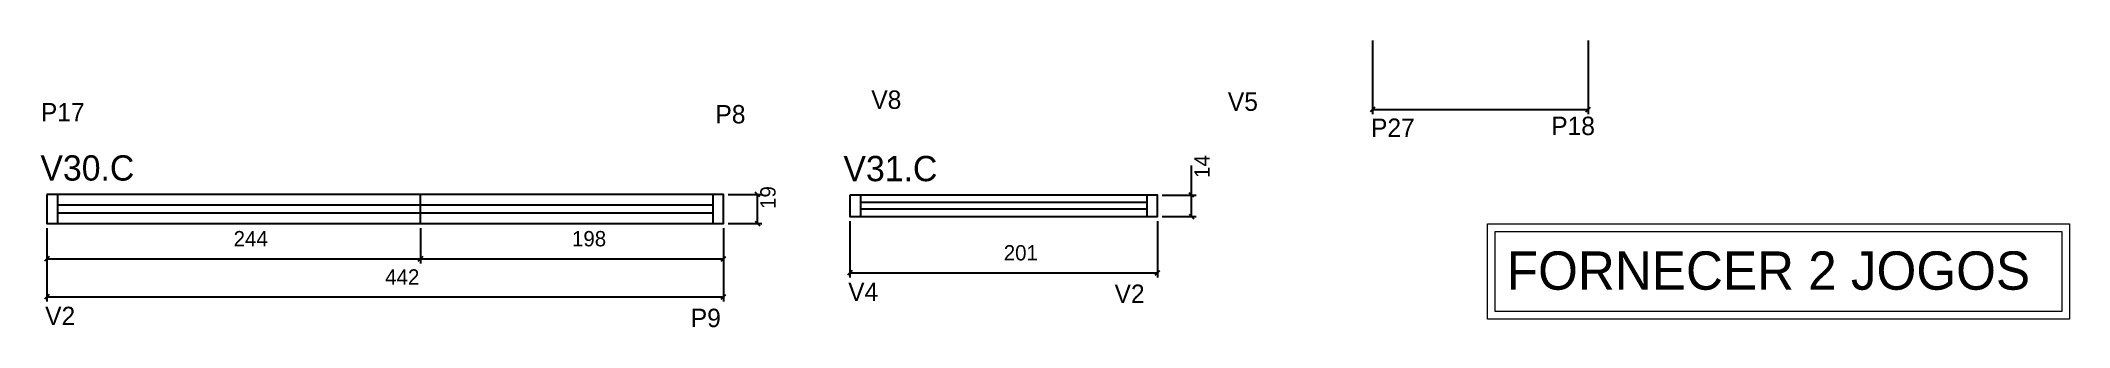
# Model space of a CAD drawing. Header units: metres. Extents: x 3437 to 4762, y -1152 to -964.
import ezdxf

# ---------------------------------------------------------------- set-up
doc = ezdxf.new("R2010")
doc.units = ezdxf.units.M
for name, color, linetype in [('5', 7, 'Continuous'), ('CARIMBO', 7, 'Continuous'), ('COTA', 7, 'Continuous'), ('NOMENCLATURA', 7, 'Continuous'), ('Painéis', 7, 'Continuous'), ('SARR_2.2x7', 7, 'Continuous'), ('SARR_EDITAR', 7, 'Continuous')]:
    doc.layers.add(name, color=color, linetype=linetype)

msp = doc.modelspace()

# ---------------------------------------------------------------- linework, layer by layer
at = {"layer": 'CARIMBO', "color": 1, "lineweight": 9}
for points in [[(4382.1, -1084.1), (4762.3, -1084.1), (4762.3, -1146.2), (4382.1, -1146.2)], [(4387.1, -1089.1), (4757.3, -1089.1), (4757.3, -1141.2), (4387.1, -1141.2)]]:
    msp.add_lwpolyline(points, close=True, dxfattribs=at)
at = {"layer": 'COTA', "color": 4, "lineweight": 25}
for p, q in [((4307, -964.5), (4307, -1012.5)), ((4448, -964.5), (4448, -1012.5)), ((4307, -1009.5), (4448, -1009.5)), ((4188.8, -1065.2), (4188.8, -1046)), ((3886.2, -1064.8), (3908.3, -1064.8)), ((3905.3, -1083.8), (3905.3, -1064.8)), ((4169.7, -1065.2), (4191.8, -1065.2)), ((4188.8, -1079.2), (4188.8, -1065.2)), ((3886.2, -1083.8), (3908.3, -1083.8)), ((3965.7, -1082.2), (3965.7, -1119)), ((4166.7, -1082.2), (4166.7, -1119)), ((4169.7, -1079.2), (4191.8, -1079.2)), ((3441.2, -1086.8), (3441.2, -1134.7)), ((3883.2, -1086.8), (3883.2, -1134.7)), ((3965.7, -1116), (4166.7, -1116)), ((3441.2, -1131.7), (3883.2, -1131.7))]:
    msp.add_line(p, q, dxfattribs=at)
at = {"layer": 'COTA', "color": 0, "lineweight": 25}
for p, q in [((4308.5, -1008), (4305.5, -1011)), ((4446.5, -1011), (4449.5, -1008)), ((3906.8, -1066.3), (3903.8, -1063.3)), ((4190.3, -1066.7), (4187.3, -1063.7)), ((3903.8, -1082.3), (3906.8, -1085.3)), ((4187.3, -1077.7), (4190.3, -1080.7)), ((3967.2, -1114.5), (3964.2, -1117.5)), ((4165.2, -1117.5), (4168.2, -1114.5)), ((3442.7, -1130.2), (3439.7, -1133.2)), ((3881.7, -1133.2), (3884.7, -1130.2))]:
    msp.add_line(p, q, dxfattribs=at)
at = {"layer": 'Painéis', "color": 200, "lineweight": 25}
msp.add_line((3685.2, -1083.8), (3685.2, -1064.8), dxfattribs=at)
at = {"layer": 'Painéis', "color": 4, "lineweight": 25}
for p, q in [((3441.2, -1086.8), (3441.2, -1109.8)), ((3685.2, -1086.8), (3685.2, -1109.8)), ((3685.2, -1086.8), (3685.2, -1109.8)), ((3883.2, -1086.8), (3883.2, -1109.8)), ((3441.2, -1106.8), (3685.2, -1106.8)), ((3685.2, -1106.8), (3883.2, -1106.8))]:
    msp.add_line(p, q, dxfattribs=at)
at = {"layer": 'Painéis', "color": 0, "lineweight": 25}
for p, q in [((3442.7, -1105.3), (3439.7, -1108.3)), ((3683.7, -1108.3), (3686.7, -1105.3)), ((3686.7, -1105.3), (3683.7, -1108.3)), ((3881.7, -1108.3), (3884.7, -1105.3))]:
    msp.add_line(p, q, dxfattribs=at)
at = {"layer": 'Painéis', "color": 200, "lineweight": 25}
for points in [[(3441.2, -1064.8), (3441.2, -1083.8), (3883.2, -1083.8), (3883.2, -1064.8), (3441.2, -1064.8)], [(3965.7, -1065.2), (3965.7, -1079.2), (4166.7, -1079.2), (4166.7, -1065.2), (3965.7, -1065.2)]]:
    msp.add_lwpolyline(points, dxfattribs=at)
at = {"layer": 'SARR_2.2x7', "color": 40, "lineweight": 25}
for p, q in [((3448.2, -1064.8), (3448.2, -1083.8)), ((3685.2, -1071.8), (3448.2, -1071.8)), ((3876.2, -1071.8), (3685.2, -1071.8)), ((3876.2, -1064.8), (3876.2, -1083.8)), ((3972.7, -1065.2), (3972.7, -1079.2)), ((4159.7, -1065.2), (4159.7, -1079.2)), ((3448.2, -1076.8), (3685.2, -1076.8)), ((3685.2, -1076.8), (3876.2, -1076.8))]:
    msp.add_line(p, q, dxfattribs=at)
at = {"layer": 'SARR_EDITAR', "color": 141, "lineweight": 25}
for p, q in [((4159.7, -1070.2), (3972.7, -1070.2)), ((3972.7, -1074.2), (4159.7, -1074.2))]:
    msp.add_line(p, q, dxfattribs=at)

# ---------------------------------------------------------------- texts
at = {"layer": '5', "color": 5, "lineweight": 25}
for s, p in [('P17', (3437.3, -1017.2)), ('P8', (3877.9, -1018.5)), ('V8', (3979.7, -1009)), ('V5', (4212.6, -1010.3)), ('P27', (4306.1, -1027.3)), ('P18', (4423.8, -1026.1)), ('V4', (3964.6, -1134.3)), ('V2', (4138.6, -1135.6)), ('V2', (3440.1, -1150.1)), ('P9', (3861.8, -1151.4))]:
    msp.add_text(s, height=12, rotation=360, dxfattribs=at).set_placement(p)
at = {"layer": 'CARIMBO', "color": 1, "lineweight": 9}
msp.add_text('FORNECER 2 JOGOS', height=25, dxfattribs=at).set_placement((4394.8, -1127))
at = {"layer": 'COTA', "color": 240, "lineweight": 25}
for s, p in [('14', (4200.8, -1054.1)), ('19', (3917.2, -1074.3))]:
    msp.add_text(s, height=10, rotation=90, dxfattribs=at).set_placement(p)
for s, p in [('201', (4066.2, -1107.9)), ('442', (3662.2, -1123.7))]:
    msp.add_text(s, height=10, dxfattribs=at).set_placement(p)
at = {"layer": 'NOMENCLATURA', "color": 7, "lineweight": 25}
for s, p in [('V30.C', (3437, -1055.8)), ('V31.C', (3961.5, -1056.2))]:
    msp.add_text(s, height=16.5, dxfattribs=at).set_placement(p)
at = {"layer": 'Painéis', "color": 240, "lineweight": 25}
for s, p in [('244', (3563.2, -1098.7)), ('198', (3784.2, -1098.7))]:
    msp.add_text(s, height=10, dxfattribs=at).set_placement(p)

doc.saveas('drawing.dxf')
